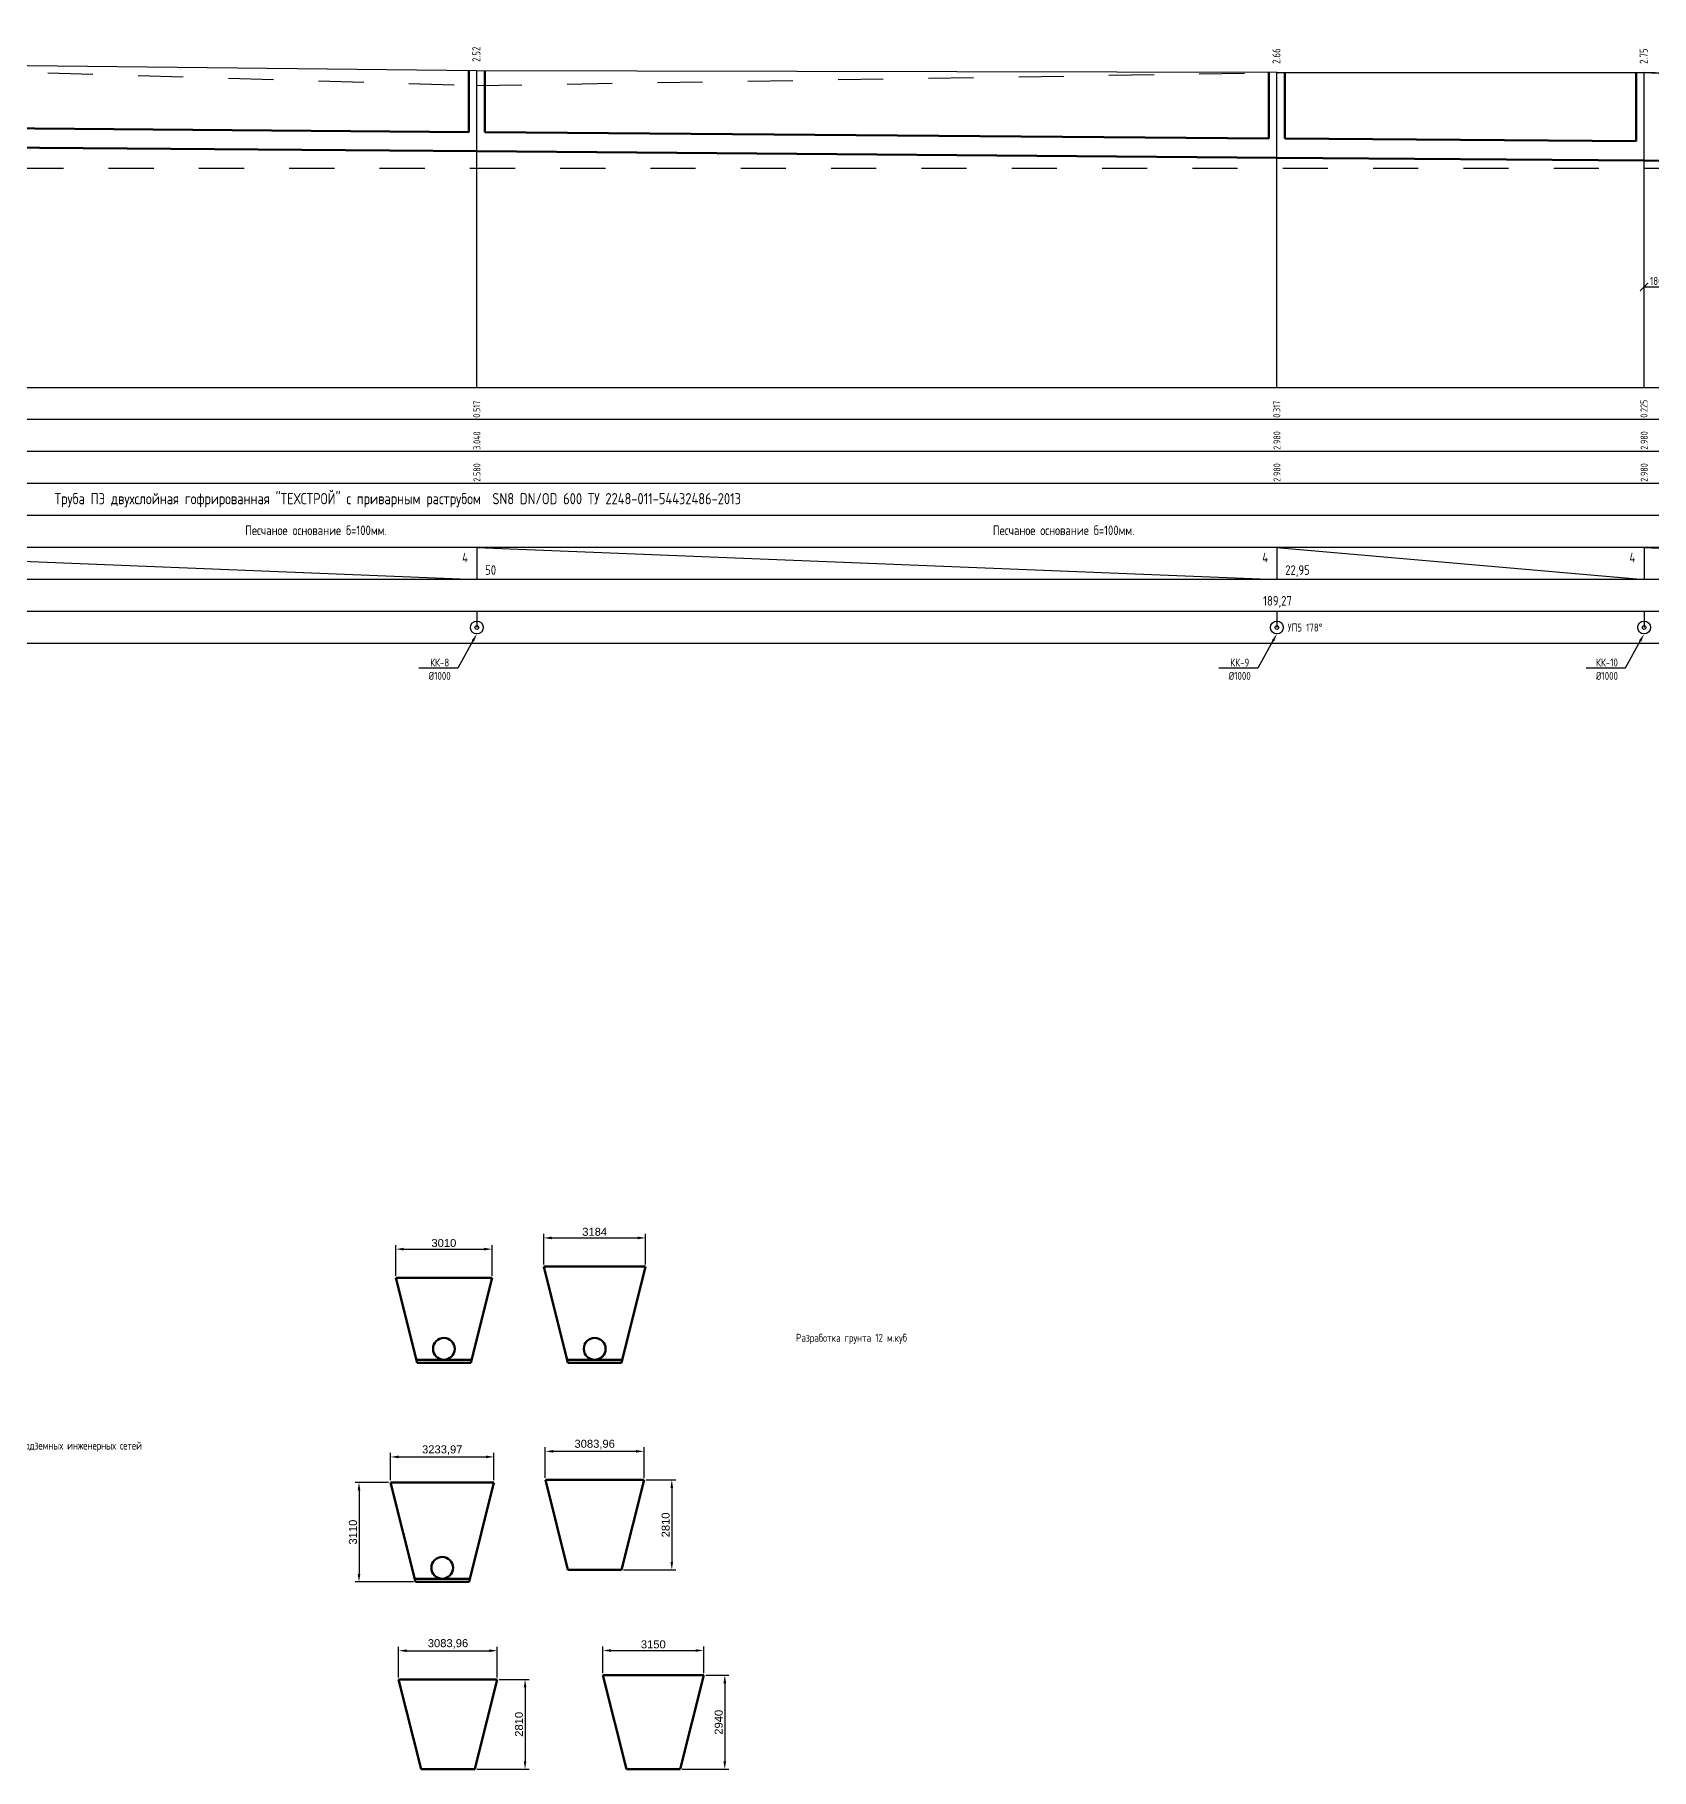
# Model space of a CAD drawing. Header units: millimetres. Extents: x 24859265 to 26550985, y 32092698 to 33532929.
# Drawn here: x 26141848 to 26192365, y 33087957 to 33142143 of the extents above; entities that cross this region are included whole.
import ezdxf
from ezdxf import colors
from ezdxf.entities.mleader import LeaderData, LeaderLine
from ezdxf.math import Vec2, Vec3

# ---------------------------------------------------------------- set-up
doc = ezdxf.new("R2010")
doc.units = ezdxf.units.MM
doc.linetypes.add('ACAD_ISO10W100', pattern=[18.5, 12, -3, 0.5, -3])
doc.linetypes.add('Штриховая', pattern=[2822.222233, 1411.111116, -1411.111116])
for name, color, linetype in [('Выноски', 7, 'Continuous'), ('Разработка грунта', 8, 'Continuous'), ('Рамка и штамп', 7, 'Continuous')]:
    doc.layers.add(name, color=color, linetype=linetype)
doc.layers.add('К1', color=30, linetype='Continuous', lineweight=40)
doc.layers.add('Труба профиль', color=7, linetype='Continuous', lineweight=50)
doc.styles.add('GOST 2.304', font='GOST_0.TTF')
doc.styles.get("Standard").update_dxf_attribs({"font": 'arial.ttf'})
doc.dimstyles.new('ISO-25', dxfattribs={"dimtxt": 2.5, "dimasz": 2.5, "dimexe": 1.25, "dimexo": 0.625, "dimtad": 1, "dimtxsty": 'Standard', "dimcen": 2.5, "dimadec": 0, "dimazin": 0, "dimtfac": 1, "dimtmove": 0, "dimatfit": 3, "dimfxl": 1, "dimarcsym": 0})

# ---------------------------------------------------------------- blocks, each defined once
blk = doc.blocks.new('_ArchTick')
at = {"color": 0, "linetype": 'ByBlock', "const_width": 0.15}
blk.add_lwpolyline([(-0.5, -0.5), (0.5, 0.5)], dxfattribs=at)
blk = doc.blocks.new('*D78')
at = {"color": 0, "lineweight": -2, "transparency": 16777216}
for p, q in [((26192140, 33134325), (26192140, 33134388)), ((26192140, 33134263), (26193040, 33134263)), ((26193040, 33134200), (26193040, 33134138))]:
    blk.add_line(p, q, dxfattribs=at)
at = {"color": 0, "lineweight": -2, "transparency": 16777216, "xscale": 250, "yscale": 250, "zscale": 250, "rotation": 180}
blk.add_blockref('_ArchTick', (26192140, 33134263), dxfattribs=at)
at = {"color": 0, "lineweight": -2, "transparency": 16777216, "xscale": 250, "yscale": 250, "zscale": 250}
blk.add_blockref('_ArchTick', (26193040, 33134263), dxfattribs=at)
at = {"color": 0, "transparency": 16777216, "insert": (26192590, 33134450), "char_height": 250, "attachment_point": 5, "style": 'GOST 2.304'}
blk.add_mtext('1800', dxfattribs=at)
blk = doc.blocks.new('*D136')
at = {"layer": 'Труба профиль', "color": 0, "lineweight": -2, "transparency": 16777216}
for p, q in [((26153130, 33103374), (26153130, 33104331)), ((26153380, 33104206), (26155890, 33104206)), ((26156140, 33103374), (26156140, 33104331))]:
    blk.add_line(p, q, dxfattribs=at)
at = {"layer": 'Труба профиль', "color": 0, "transparency": 16777216}
for points in [[(26153380, 33104248), (26153380, 33104164), (26153130, 33104206)], [(26155890, 33104248), (26155890, 33104164), (26156140, 33104206)]]:
    blk.add_solid(points, dxfattribs=at)
at = {"layer": 'Труба профиль', "color": 0, "transparency": 16777216, "insert": (26154635, 33104396), "char_height": 250, "attachment_point": 5}
blk.add_mtext('3010', dxfattribs=at)
blk = doc.blocks.new('*D137')
at = {"layer": 'Труба профиль', "color": 0, "lineweight": -2, "transparency": 16777216}
for p, q in [((26157755, 33103724), (26157755, 33104681)), ((26158005, 33104556), (26160689, 33104556)), ((26160939, 33103724), (26160939, 33104681))]:
    blk.add_line(p, q, dxfattribs=at)
at = {"layer": 'Труба профиль', "color": 0, "transparency": 16777216}
for points in [[(26158005, 33104598), (26158005, 33104514), (26157755, 33104556)], [(26160689, 33104598), (26160689, 33104514), (26160939, 33104556)]]:
    blk.add_solid(points, dxfattribs=at)
at = {"layer": 'Труба профиль', "color": 0, "transparency": 16777216, "insert": (26159347, 33104746), "char_height": 250, "attachment_point": 5}
blk.add_mtext('3184', dxfattribs=at)
blk = doc.blocks.new('*D138')
at = {"layer": 'Труба профиль', "color": 0, "lineweight": -2, "transparency": 16777216}
for p, q in [((26152967, 33096984), (26152967, 33097841)), ((26153217, 33097716), (26155951, 33097716)), ((26156201, 33096984), (26156201, 33097841))]:
    blk.add_line(p, q, dxfattribs=at)
at = {"layer": 'Труба профиль', "color": 0, "transparency": 16777216}
for points in [[(26153217, 33097757), (26153217, 33097674), (26152967, 33097716)], [(26155951, 33097757), (26155951, 33097674), (26156201, 33097716)]]:
    blk.add_solid(points, dxfattribs=at)
at = {"layer": 'Труба профиль', "color": 0, "transparency": 16777216, "insert": (26154584, 33097928), "char_height": 250, "attachment_point": 5}
blk.add_mtext('3233,97', dxfattribs=at)
blk = doc.blocks.new('*D139')
at = {"layer": 'Труба профиль', "color": 0, "lineweight": -2, "transparency": 16777216}
for p, q in [((26157805, 33097058), (26157805, 33098015)), ((26158055, 33097890), (26160639, 33097890)), ((26160889, 33097058), (26160889, 33098015))]:
    blk.add_line(p, q, dxfattribs=at)
at = {"layer": 'Труба профиль', "color": 0, "transparency": 16777216}
for points in [[(26158055, 33097932), (26158055, 33097849), (26157805, 33097890)], [(26160639, 33097932), (26160639, 33097849), (26160889, 33097890)]]:
    blk.add_solid(points, dxfattribs=at)
at = {"layer": 'Труба профиль', "color": 0, "transparency": 16777216, "insert": (26159347, 33098103), "char_height": 250, "attachment_point": 5}
blk.add_mtext('3083,96', dxfattribs=at)
blk = doc.blocks.new('*D140')
at = {"layer": 'Труба профиль', "color": 0, "lineweight": -2, "transparency": 16777216}
for p, q in [((26152904, 33096921), (26151858, 33096921)), ((26151983, 33096671), (26151983, 33094061)), ((26153681, 33093811), (26151858, 33093811))]:
    blk.add_line(p, q, dxfattribs=at)
at = {"layer": 'Труба профиль', "color": 0, "transparency": 16777216}
for points in [[(26151941, 33096671), (26152025, 33096671), (26151983, 33096921)], [(26151941, 33094061), (26152025, 33094061), (26151983, 33093811)]]:
    blk.add_solid(points, dxfattribs=at)
at = {"layer": 'Труба профиль', "color": 0, "transparency": 16777216, "insert": (26151793, 33095366), "char_height": 250, "attachment_point": 5, "rotation": 90}
blk.add_mtext('3110', dxfattribs=at)
blk = doc.blocks.new('*D141')
at = {"layer": 'Труба профиль', "color": 0, "lineweight": -2, "transparency": 16777216}
for p, q in [((26160952, 33096996), (26161882, 33096996)), ((26161757, 33096746), (26161757, 33094436)), ((26160250, 33094186), (26161882, 33094186))]:
    blk.add_line(p, q, dxfattribs=at)
at = {"layer": 'Труба профиль', "color": 0, "transparency": 16777216}
for points in [[(26161715, 33096746), (26161798, 33096746), (26161757, 33096996)], [(26161715, 33094436), (26161798, 33094436), (26161757, 33094186)]]:
    blk.add_solid(points, dxfattribs=at)
at = {"layer": 'Труба профиль', "color": 0, "transparency": 16777216, "insert": (26161566, 33095591), "char_height": 250, "attachment_point": 5, "rotation": 90}
blk.add_mtext('2810', dxfattribs=at)
blk = doc.blocks.new('*D142')
at = {"layer": 'Труба профиль', "color": 0, "lineweight": -2, "transparency": 16777216}
for p, q in [((26153221, 33090829), (26153221, 33091786)), ((26153471, 33091661), (26156055, 33091661)), ((26156305, 33090829), (26156305, 33091786))]:
    blk.add_line(p, q, dxfattribs=at)
at = {"layer": 'Труба профиль', "color": 0, "transparency": 16777216}
for points in [[(26153471, 33091703), (26153471, 33091619), (26153221, 33091661)], [(26156055, 33091703), (26156055, 33091619), (26156305, 33091661)]]:
    blk.add_solid(points, dxfattribs=at)
at = {"layer": 'Труба профиль', "color": 0, "transparency": 16777216, "insert": (26154763, 33091874), "char_height": 250, "attachment_point": 5}
blk.add_mtext('3083,96', dxfattribs=at)
blk = doc.blocks.new('*D143')
at = {"layer": 'Труба профиль', "color": 0, "lineweight": -2, "transparency": 16777216}
for p, q in [((26156367, 33090767), (26157297, 33090767)), ((26157172, 33090517), (26157172, 33088207)), ((26155665, 33087957), (26157297, 33087957))]:
    blk.add_line(p, q, dxfattribs=at)
at = {"layer": 'Труба профиль', "color": 0, "transparency": 16777216}
for points in [[(26157131, 33090517), (26157214, 33090517), (26157172, 33090767)], [(26157131, 33088207), (26157214, 33088207), (26157172, 33087957)]]:
    blk.add_solid(points, dxfattribs=at)
at = {"layer": 'Труба профиль', "color": 0, "transparency": 16777216, "insert": (26156982, 33089362), "char_height": 250, "attachment_point": 5, "rotation": 90}
blk.add_mtext('2810', dxfattribs=at)
blk = doc.blocks.new('*D144')
at = {"layer": 'Труба профиль', "color": 0, "lineweight": -2, "transparency": 16777216}
for p, q in [((26159604, 33090959), (26159604, 33091793)), ((26159854, 33091668), (26162504, 33091668)), ((26162754, 33090959), (26162754, 33091793))]:
    blk.add_line(p, q, dxfattribs=at)
at = {"layer": 'Труба профиль', "color": 0, "transparency": 16777216}
for points in [[(26159854, 33091710), (26159854, 33091626), (26159604, 33091668)], [(26162504, 33091710), (26162504, 33091626), (26162754, 33091668)]]:
    blk.add_solid(points, dxfattribs=at)
at = {"layer": 'Труба профиль', "color": 0, "transparency": 16777216, "insert": (26161179, 33091858), "char_height": 250, "attachment_point": 5}
blk.add_mtext('3150', dxfattribs=at)
blk = doc.blocks.new('*D145')
at = {"layer": 'Труба профиль', "color": 0, "lineweight": -2, "transparency": 16777216}
for p, q in [((26162816, 33090897), (26163538, 33090897)), ((26163413, 33090647), (26163413, 33088207)), ((26162081, 33087957), (26163538, 33087957))]:
    blk.add_line(p, q, dxfattribs=at)
at = {"layer": 'Труба профиль', "color": 0, "transparency": 16777216}
for points in [[(26163371, 33090647), (26163454, 33090647), (26163413, 33090897)], [(26163371, 33088207), (26163454, 33088207), (26163413, 33087957)]]:
    blk.add_solid(points, dxfattribs=at)
at = {"layer": 'Труба профиль', "color": 0, "transparency": 16777216, "insert": (26163223, 33089427), "char_height": 250, "attachment_point": 5, "rotation": 90}
blk.add_mtext('2940', dxfattribs=at)

msp = doc.modelspace()

# ---------------------------------------------------------------- linework, layer by layer
for p, q in [((26155664.681, 33141018.0291), (26130974.681, 33141288.0291)), ((26155664.681, 33131125.0248), (26155664.681, 33141018.0291)), ((26180664.681, 33140958.0291), (26155664.681, 33141018.0291)), ((26180664.681, 33131125.0248), (26180664.681, 33140958.0291)), ((26180664.681, 33140958.0291), (26192139.681, 33140958.0291)), ((26180664.681, 33140958.0291), (26192139.681, 33140958.0291)), ((26192139.681, 33131125.0248), (26192139.681, 33140958.0291)), ((26214794.681, 33140388.0291), (26192139.681, 33140958.0291)), ((26130974.6796, 33126125.0248), (26155664.6699, 33125125.0248)), ((26155664.6796, 33126125.0248), (26180664.6699, 33125125.0248)), ((26180664.6796, 33126125.0248), (26192139.6699, 33125125.0248)), ((26192139.6796, 33126125.0248), (26214794.6699, 33125125.0248))]:
    msp.add_line(p, q)
at = {"color": 4, "linetype": 'Штриховая'}
msp.add_line((26076424.681, 33137978.0291), (26285187.4693, 33137978.0291), dxfattribs=at)
at = {"color": 8, "linetype": 'Штриховая'}
msp.add_lwpolyline([(26076424.681, 33141598.0291), (26086859.681, 33141538.0291), (26090689.681, 33141308.0291), (26103624.681, 33141018.0291), (26111649.681, 33140998.0291), (26112499.681, 33140998.0291), (26130974.681, 33141288.0291), (26155664.681, 33140558.0291), (26180664.681, 33140958.0291), (26192139.681, 33140958.0291), (26214794.681, 33140088.0291), (26225609.681, 33139878.0291), (26237359.681, 33140698.0291)], dxfattribs=at)
for centre in [(26155664.6781, 33123625.0188), (26180664.6781, 33123625.0188), (26192139.6781, 33123625.0188)]:
    msp.add_circle(centre, 57.8092)
at = {"layer": 'Рамка и штамп'}
for p, q in [((26069452.949, 33131125.0248), (26245938.8158, 33131125.0248)), ((26245938.8158, 33130125.0248), (26069452.949, 33130125.0248)), ((26245938.8158, 33129125.0248), (26069452.949, 33129125.0248)), ((26245938.8158, 33128125.0248), (26069452.949, 33128125.0248)), ((26245938.8158, 33127125.0248), (26069452.949, 33127125.0248)), ((26245938.8158, 33126125.0248), (26069452.949, 33126125.0248)), ((26155664.6796, 33126125.0248), (26155664.6699, 33125125.0248)), ((26180664.6796, 33126125.0248), (26180664.6699, 33125125.0248)), ((26192139.6796, 33126125.0248), (26192139.6699, 33125125.0248)), ((26245938.8158, 33125125.0248), (26069452.949, 33125125.0248)), ((26245938.8158, 33124125.0248), (26069452.949, 33124125.0248)), ((26155664.6603, 33124125.0248), (26155664.6554, 33123625.0188)), ((26180664.6603, 33124125.0248), (26180664.6554, 33123625.0188)), ((26192139.6603, 33124125.0248), (26192139.6554, 33123625.0188)), ((26245938.8158, 33123125.0248), (26069452.949, 33123125.0248))]:
    msp.add_line(p, q, dxfattribs=at)
at = {"layer": 'Рамка и штамп', "lineweight": 30}
for centre in [(26155664.6844, 33123625.0207), (26155664.6844, 33123625.0207), (26155664.6844, 33123625.0207), (26180664.6844, 33123625.0207), (26180664.6844, 33123625.0207), (26180664.6844, 33123625.0207), (26192139.6844, 33123625.0207), (26192139.6844, 33123625.0207), (26192139.6844, 33123625.0207)]:
    msp.add_circle(centre, 200, dxfattribs=at)
at = {"layer": 'Труба профиль'}
for p, q in [((26155414.681, 33139102.5909), (26155414.681, 33141029.3036)), ((26155914.681, 33141018.0291), (26155914.681, 33139098.613)), ((26180414.681, 33138903.6929), (26180414.681, 33140969.3036)), ((26180914.681, 33140958.0291), (26180914.681, 33138899.7149)), ((26191889.681, 33138812.3987), (26191889.681, 33140969.3036)), ((26131224.681, 33139295.0447), (26155414.681, 33139102.5909)), ((26155914.681, 33139098.613), (26180414.681, 33138903.6929)), ((26130974.681, 33138697.0336), (26155664.681, 33138500.602)), ((26155664.681, 33138500.602), (26180664.681, 33138301.7039)), ((26180914.681, 33138899.7149), (26191889.681, 33138812.3987)), ((26180664.681, 33138301.7039), (26192139.681, 33138210.4097)), ((26214794.681, 33138030.1683), (26192139.681, 33138210.4097)), ((26153130.2537, 33103311.7795), (26153795.2537, 33100651.7795)), ((26153130.2537, 33103311.7795), (26156140.2537, 33103311.7795)), ((26156140.2537, 33103311.7795), (26155475.2537, 33100651.7795)), ((26157755.1364, 33103661.7795), (26158507.1364, 33100651.7795)), ((26157755.1364, 33103661.7795), (26160939.1364, 33103661.7795)), ((26160939.1364, 33103661.7795), (26160187.1364, 33100651.7795)), ((26155500.2537, 33100751.7795), (26153770.2537, 33100751.7795)), ((26153795.2537, 33100651.7795), (26155475.2537, 33100651.7795)), ((26160212.1364, 33100751.7795), (26158482.1364, 33100751.7795)), ((26158507.1364, 33100651.7795), (26160187.1364, 33100651.7795)), ((26152966.8007, 33096921.2927), (26153743.7841, 33093811.2927)), ((26152966.8007, 33096921.2927), (26156200.7675, 33096921.2927)), ((26156200.7675, 33096921.2927), (26155423.7841, 33093811.2927)), ((26157805.1549, 33096995.9659), (26158507.1364, 33094185.9659)), ((26157805.1549, 33096995.9659), (26160889.118, 33096995.9659)), ((26160889.118, 33096995.9659), (26160187.1364, 33094185.9659)), ((26158507.1364, 33094185.9659), (26160187.1364, 33094185.9659)), ((26155448.7841, 33093911.2927), (26153718.7841, 33093911.2927)), ((26153743.7841, 33093811.2927), (26155423.7841, 33093811.2927)), ((26159603.5308, 33090896.6819), (26160338.5308, 33087956.6819)), ((26159603.5308, 33090896.6819), (26162753.5308, 33090896.6819)), ((26162753.5308, 33090896.6819), (26162018.5308, 33087956.6819)), ((26153220.7526, 33090766.6819), (26153922.7342, 33087956.6819)), ((26153220.7526, 33090766.6819), (26156304.7157, 33090766.6819)), ((26156304.7157, 33090766.6819), (26155602.7342, 33087956.6819)), ((26153922.7342, 33087956.6819), (26155602.7342, 33087956.6819)), ((26160338.5308, 33087956.6819), (26162018.5308, 33087956.6819))]:
    msp.add_line(p, q, dxfattribs=at)
for centre in [(26154635.2537, 33101091.7795), (26159347.1364, 33101091.7795), (26154583.7841, 33094251.2927)]:
    msp.add_circle(centre, 340, dxfattribs=at)

# ---------------------------------------------------------------- texts
at = {"linetype": 'ByBlock', "lineweight": 40, "ltscale": 400, "style": 'GOST 2.304'}
for s, p in [('2.52', (26155774.3906, 33141291.6411)), ('2.66', (26180774.3906, 33141231.6411)), ('2.75', (26192249.3906, 33141231.6411))]:
    msp.add_text(s, height=250, rotation=90, dxfattribs=at).set_placement(p)
at = {"layer": 'К1', "color": 1, "insert": (26128625.6388, 33098194.3323), "char_height": 250, "width": 16957.976015, "attachment_point": 1, "style": 'GOST 2.304'}
msp.add_mtext('Важно! Перед началом производства земляных работ вызвать представителей всех собственником подземных инженерных сетей данного района для уточнения местонахождения подземных коммуникаций.', dxfattribs=at)
at = {"layer": 'Разработка грунта', "linetype": 'ByBlock', "lineweight": 40, "ltscale": 400, "style": 'GOST 2.304'}
msp.add_text('Разработка грунта 12 м.куб', height=250, dxfattribs=at).set_placement((26165640.3869, 33101310.9485))
at = {"layer": 'Рамка и штамп', "linetype": 'ACAD_ISO10W100', "style": 'GOST 2.304'}
for s, p in [('0.517', (26155770.1724, 33130178.2195)), ('0.317', (26180770.1724, 33130178.2195)), ('0.225', (26192245.1724, 33130178.2195)), ('3.040', (26155777.2057, 33129178.2195)), ('2.980', (26180777.2057, 33129178.2195)), ('2.980', (26192252.2057, 33129178.2195)), ('2.580', (26155777.2057, 33128178.2195)), ('2.980', (26180777.2057, 33128178.2195)), ('2.980', (26192252.2057, 33128178.2195))]:
    msp.add_text(s, height=220, rotation=90, dxfattribs=at).set_placement(p)
for s, height, p in [('4', 300, (26155206.5158, 33125661.6561)), ('50', 300, (26155924.6755, 33125269.9454)), ('4', 300, (26180206.5158, 33125661.6561)), ('22,95', 300, (26180924.6755, 33125269.9454)), ('4', 300, (26191681.5158, 33125661.6561)), ('189,27', 300, (26180234.35, 33124309.3991)), ('УП5 178°', 250, (26181001.2603, 33123498.634))]:
    msp.add_text(s, height=height, dxfattribs=at).set_placement(p)
for s, insert, char_height, width, attachment_point in [('Труба ПЭ двухслойная гофрированная "ТЕХСТРОЙ" с приварным раструбом  SN8 DN/OD 600 ТУ 2248-011-54432486-2013', (26153197.1665, 33127601.8043), 350, 37965.62979, 5), ('Песчаное основание б=100мм.', (26150637.1704, 33126810.2615), 300, 6494.082854, 2), ('Песчаное основание б=100мм.', (26174002.4811, 33126810.2615), 300, 6494.082854, 2)]:
    msp.add_mtext(s, dxfattribs=dict(at, insert=insert, char_height=char_height, width=width, attachment_point=attachment_point))

# ---------------------------------------------------------------- dimensions: what is measured, and where the dimension line sits
dim = msp.add_linear_dim(base=(26193039.681, 33134262.5841), p1=(26192139.681, 33134262.5841), p2=(26193039.681, 33134262.5841), dimstyle='ISO-25', override={"dimscale": 100, "dimdec": 0, "dimlfac": 2, "dimtxsty": 'GOST 2.304', "dimblk1": 'ArchTick', "dimblk2": 'ArchTick', "dimsah": 1})
dim.commit()
dim.dimension.update_dxf_attribs({"geometry": '*D78', "text_midpoint": (26192589.681, 33134450.1734)})
at = {"layer": 'Труба профиль'}
for base, p1, p2, picture, middle in [((26160939.1364, 33104555.9922), (26157755.1364, 33103661.7795), (26160939.1364, 33103661.7795), '*D137', (26159347.1364, 33104746.2207)), ((26156140.2537, 33104205.9922), (26153130.2537, 33103311.7795), (26156140.2537, 33103311.7795), '*D136', (26154635.2537, 33104396.2207)), ((26156200.7675, 33097715.5054), (26152966.8007, 33096921.2927), (26156200.7675, 33096921.2927), '*D138', (26154583.7841, 33097928.2441)), ((26160889.118, 33097890.1786), (26157805.1549, 33096995.9659), (26160889.118, 33096995.9659), '*D139', (26159347.1364, 33098102.9173)), ((26156304.7157, 33091660.8946), (26153220.7526, 33090766.6819), (26156304.7157, 33090766.6819), '*D142', (26154762.7342, 33091873.6333)), ((26162753.5308, 33091668.0947), (26159603.5308, 33090896.6819), (26162753.5308, 33090896.6819), '*D144', (26161178.5308, 33091858.3232))]:
    dim = msp.add_linear_dim(base=base, p1=p1, p2=p2, dimstyle='ISO-25', override={"dimscale": 100}, dxfattribs=at)
    dim.commit()
    dim.dimension.update_dxf_attribs({"geometry": picture, "text_midpoint": middle})
for base, p1, p2, picture, middle in [((26151982.9864, 33093811.2927), (26152966.8007, 33096921.2927), (26153743.7841, 33093811.2927), '*D140', (26151792.7579, 33095366.2927)), ((26161756.5736, 33094185.9659), (26160889.118, 33096995.9659), (26160187.1364, 33094185.9659), '*D141', (26161566.4303, 33095590.9659)), ((26163412.7186, 33087956.6819), (26162753.5308, 33090896.6819), (26162018.5308, 33087956.6819), '*D145', (26163222.5753, 33089426.6819)), ((26157172.1713, 33087956.6819), (26156304.7157, 33090766.6819), (26155602.7342, 33087956.6819), '*D143', (26156982.0281, 33089361.6819))]:
    dim = msp.add_linear_dim(base=base, p1=p1, p2=p2, angle=90, dimstyle='ISO-25', override={"dimscale": 100}, dxfattribs=at)
    dim.commit()
    dim.dimension.update_dxf_attribs({"geometry": picture, "text_midpoint": middle})

# ---------------------------------------------------------------- leaders
at = {"layer": 'Выноски', "color": 0, "lineweight": -2}
ml = msp.add_multileader_mtext('Standard', dxfattribs=at)
ml.set_content('\\A1;{\\C0;PE 100 SDR 17\\PDN250, L=65 м, h\\H0.7x;\\S^ лот;\\H1.4286x;=1.3 м,\\PСброс условно-чистых стоков в р.Бельбек}', color=5, style='GOST 2.304')
ml.set_leader_properties(lineweight=-3)
ml.build(insert=Vec2(0, 0))
ml.multileader.update_dxf_attribs({"text_left_attachment_type": 6, "text_right_attachment_type": 6, "dogleg_length": 1, "arrow_head_size": 250, "scale": 100})
ctx = ml.context
ctx.base_point, ctx.scale, ctx.char_height, ctx.arrow_head_size, ctx.landing_gap_size, ctx.plane_origin = Vec3(26355468.9519, 33141526.3866), 100, 250, 250, 180, Vec3(26313105.5098, 33121257.1893)
ctx.left_attachment, ctx.right_attachment, ctx.text_align_type = 6, 6, 1
notes = []
notes.append((ctx, [(0, (1, 1, 0), (26355448.9823, 33141526.3866), (1, 0), 19.9696, [(1, [(26354643.5309, 33142143.4931)], 0, [])])]))
ctx.mtext.insert, ctx.mtext.width, ctx.mtext.alignment, ctx.mtext.flow_direction = Vec3(26357234.8537, 33141847.6381), 3875, 2, 5
ml = msp.add_multileader_mtext('Standard', dxfattribs=at)
ml.set_content('{\\C0;КК-8\\P%%C1000}', color=5, style='GOST 2.304')
ml.set_leader_properties(lineweight=-3)
ml.build(insert=Vec2(0, 0))
ml.multileader.update_dxf_attribs({"text_left_attachment_type": 6, "text_right_attachment_type": 6, "dogleg_length": 1, "arrow_head_size": 250, "scale": 100})
ctx = ml.context
ctx.base_point, ctx.scale, ctx.char_height, ctx.arrow_head_size, ctx.landing_gap_size, ctx.plane_origin = Vec3(26153956.319, 33122355.6141), 100, 250, 250, 180, Vec3(26113595.8954, 33104331.4103)
ctx.left_attachment, ctx.right_attachment, ctx.text_align_type = 6, 6, 1
notes.append((ctx, [(1, (1, 1, 0), (26155069.1335, 33122355.6141), (-1, 0), 19.9696, [(1, [(26155664.6844, 33123425.0207)], 0, [])])]))
ctx.mtext.insert, ctx.mtext.alignment, ctx.mtext.flow_direction = Vec3(26154502.7415, 33122655.6141), 2, 5
ml = msp.add_multileader_mtext('Standard', dxfattribs=at)
ml.set_content('{\\C0;КК-9\\P%%C1000}', color=5, style='GOST 2.304')
ml.set_leader_properties(lineweight=-3)
ml.build(insert=Vec2(0, 0))
ml.multileader.update_dxf_attribs({"text_left_attachment_type": 6, "text_right_attachment_type": 6, "dogleg_length": 1, "arrow_head_size": 250, "scale": 100})
ctx = ml.context
ctx.base_point, ctx.scale, ctx.char_height, ctx.arrow_head_size, ctx.landing_gap_size, ctx.plane_origin = Vec3(26178956.319, 33122355.6141), 100, 250, 250, 180, Vec3(26138595.8954, 33104331.4103)
ctx.left_attachment, ctx.right_attachment, ctx.text_align_type = 6, 6, 1
notes.append((ctx, [(1, (1, 1, 0), (26180069.1335, 33122355.6141), (-1, 0), 19.9696, [(1, [(26180664.6844, 33123425.0207)], 0, [])])]))
ctx.mtext.insert, ctx.mtext.alignment, ctx.mtext.flow_direction = Vec3(26179502.7415, 33122655.6141), 2, 5
ml = msp.add_multileader_mtext('Standard', dxfattribs=at)
ml.set_content('{\\C0;КК-10\\P%%C1000}', color=5, style='GOST 2.304')
ml.set_leader_properties(lineweight=-3)
ml.build(insert=Vec2(0, 0))
ml.multileader.update_dxf_attribs({"text_left_attachment_type": 6, "text_right_attachment_type": 6, "dogleg_length": 1, "arrow_head_size": 250, "scale": 100})
ctx = ml.context
ctx.base_point, ctx.scale, ctx.char_height, ctx.arrow_head_size, ctx.landing_gap_size, ctx.plane_origin = Vec3(26190431.319, 33122355.6141), 100, 250, 250, 180, Vec3(26150070.8954, 33104331.4103)
ctx.left_attachment, ctx.right_attachment, ctx.text_align_type = 6, 6, 1
notes.append((ctx, [(1, (1, 1, 0), (26191544.1335, 33122355.6141), (-1, 0), 19.9696, [(1, [(26192139.6844, 33123425.0207)], 0, [])])]))
ctx.mtext.insert, ctx.mtext.alignment, ctx.mtext.flow_direction = Vec3(26190977.7415, 33122655.6141), 2, 5
for ctx, leaders in notes:
    for number, flags, end, landing, length, lines in leaders:
        leader = LeaderData()
        leader.index, (leader.has_last_leader_line, leader.has_dogleg_vector, leader.attachment_direction) = number, flags
        leader.last_leader_point, leader.dogleg_vector, leader.dogleg_length = Vec3(end), Vec3(landing), length
        for number, points, colour, breaks in lines:
            line = LeaderLine()
            line.index, line.vertices, line.color, line.breaks = number, Vec3.list(points), colors.encode_raw_color(colour), breaks
            leader.lines.append(line)
        ctx.leaders.append(leader)

doc.saveas('drawing.dxf')
